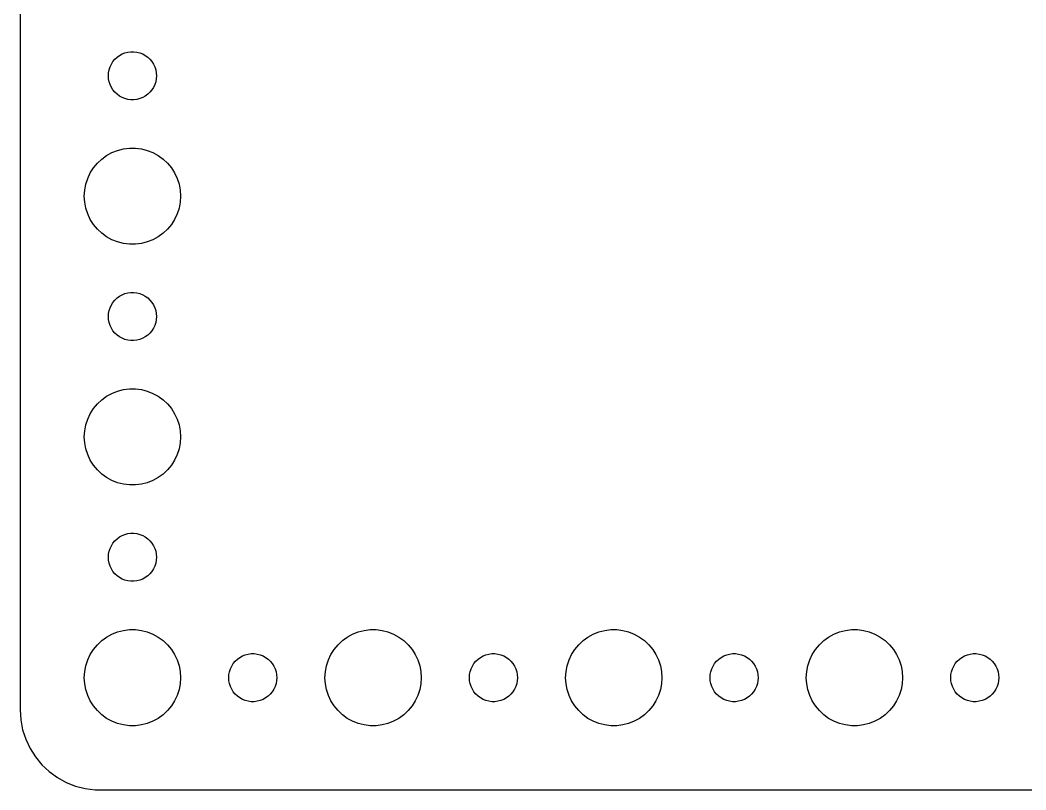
# Model space of a CAD drawing. Header units: metres. Extents: x -134 to 134, y 518 to 1078.
# Drawn here: x -134.5 to -71.8, y 860 to 908 of the extents above; entities that cross this region are included whole.
import ezdxf

# ---------------------------------------------------------------- set-up
doc = ezdxf.new("R2010")
doc.units = ezdxf.units.M

msp = doc.modelspace()

# ---------------------------------------------------------------- linework, layer by layer
for p, q in [((-134.5, 959), (-134.5, 865)), ((-128.304, 905.766), (-128.139, 905.857)), ((-128.139, 905.857), (-127.964, 905.927)), ((-127.964, 905.927), (-127.781, 905.973)), ((-127.781, 905.973), (-127.594, 905.997)), ((-127.594, 905.997), (-127.406, 905.997)), ((-127.406, 905.997), (-127.219, 905.973)), ((-127.219, 905.973), (-127.036, 905.927)), ((-127.036, 905.927), (-126.861, 905.857)), ((-126.861, 905.857), (-126.696, 905.766)), ((-128.895, 905.052), (-128.814, 905.223)), ((-128.814, 905.223), (-128.714, 905.382)), ((-128.714, 905.382), (-128.593, 905.527)), ((-128.593, 905.527), (-128.456, 905.656)), ((-128.456, 905.656), (-128.304, 905.766)), ((-126.696, 905.766), (-126.544, 905.656)), ((-126.544, 905.656), (-126.407, 905.527)), ((-126.407, 905.527), (-126.286, 905.382)), ((-126.286, 905.382), (-126.186, 905.223)), ((-126.186, 905.223), (-126.105, 905.052)), ((-129, 904.5), (-128.988, 904.688)), ((-128.988, 904.688), (-128.953, 904.873)), ((-128.953, 904.873), (-128.895, 905.052)), ((-126.105, 905.052), (-126.047, 904.873)), ((-126.047, 904.873), (-126.012, 904.688)), ((-126.012, 904.688), (-126, 904.5)), ((-128.988, 904.312), (-129, 904.5)), ((-128.953, 904.127), (-128.988, 904.312)), ((-128.895, 903.948), (-128.953, 904.127)), ((-128.814, 903.777), (-128.895, 903.948)), ((-126.105, 903.948), (-126.186, 903.777)), ((-126.047, 904.127), (-126.105, 903.948)), ((-126.012, 904.312), (-126.047, 904.127)), ((-126, 904.5), (-126.012, 904.312)), ((-128.714, 903.618), (-128.814, 903.777)), ((-128.593, 903.473), (-128.714, 903.618)), ((-128.456, 903.344), (-128.593, 903.473)), ((-128.304, 903.234), (-128.456, 903.344)), ((-126.544, 903.344), (-126.696, 903.234)), ((-126.407, 903.473), (-126.544, 903.344)), ((-126.286, 903.618), (-126.407, 903.473)), ((-126.186, 903.777), (-126.286, 903.618)), ((-128.139, 903.143), (-128.304, 903.234)), ((-127.964, 903.073), (-128.139, 903.143)), ((-127.781, 903.027), (-127.964, 903.073)), ((-127.594, 903.003), (-127.781, 903.027)), ((-127.406, 903.003), (-127.594, 903.003)), ((-127.219, 903.027), (-127.406, 903.003)), ((-127.036, 903.073), (-127.219, 903.027)), ((-126.861, 903.143), (-127.036, 903.073)), ((-126.696, 903.234), (-126.861, 903.143)), ((-129.412, 899.312), (-129.107, 899.533)), ((-129.107, 899.533), (-128.777, 899.714)), ((-128.777, 899.714), (-128.427, 899.853)), ((-128.427, 899.853), (-128.062, 899.947)), ((-128.062, 899.947), (-127.688, 899.994)), ((-127.688, 899.994), (-127.312, 899.994)), ((-127.312, 899.994), (-126.938, 899.947)), ((-126.938, 899.947), (-126.573, 899.853)), ((-126.573, 899.853), (-126.223, 899.714)), ((-126.223, 899.714), (-125.893, 899.533)), ((-125.893, 899.533), (-125.588, 899.312)), ((-129.927, 898.763), (-129.687, 899.054)), ((-129.687, 899.054), (-129.412, 899.312)), ((-125.588, 899.312), (-125.313, 899.054)), ((-125.313, 899.054), (-125.073, 898.763)), ((-130.289, 898.104), (-130.129, 898.445)), ((-130.129, 898.445), (-129.927, 898.763)), ((-125.073, 898.763), (-124.871, 898.445)), ((-124.871, 898.445), (-124.711, 898.104)), ((-130.476, 897.376), (-130.406, 897.746)), ((-130.406, 897.746), (-130.289, 898.104)), ((-124.711, 898.104), (-124.594, 897.746)), ((-124.594, 897.746), (-124.524, 897.376)), ((-130.5, 897), (-130.476, 897.376)), ((-124.524, 897.376), (-124.5, 897)), ((-130.476, 896.624), (-130.5, 897)), ((-130.406, 896.254), (-130.476, 896.624)), ((-124.524, 896.624), (-124.594, 896.254)), ((-124.5, 897), (-124.524, 896.624)), ((-130.289, 895.896), (-130.406, 896.254)), ((-130.129, 895.555), (-130.289, 895.896)), ((-124.711, 895.896), (-124.871, 895.555)), ((-124.594, 896.254), (-124.711, 895.896)), ((-129.927, 895.237), (-130.129, 895.555)), ((-129.687, 894.946), (-129.927, 895.237)), ((-125.073, 895.237), (-125.313, 894.946)), ((-124.871, 895.555), (-125.073, 895.237)), ((-129.412, 894.688), (-129.687, 894.946)), ((-129.107, 894.467), (-129.412, 894.688)), ((-125.588, 894.688), (-125.893, 894.467)), ((-125.313, 894.946), (-125.588, 894.688)), ((-128.777, 894.286), (-129.107, 894.467)), ((-128.427, 894.147), (-128.777, 894.286)), ((-128.062, 894.053), (-128.427, 894.147)), ((-127.688, 894.006), (-128.062, 894.053)), ((-127.312, 894.006), (-127.688, 894.006)), ((-126.938, 894.053), (-127.312, 894.006)), ((-126.573, 894.147), (-126.938, 894.053)), ((-126.223, 894.286), (-126.573, 894.147)), ((-125.893, 894.467), (-126.223, 894.286)), ((-128.456, 890.656), (-128.304, 890.766)), ((-128.304, 890.766), (-128.139, 890.857)), ((-128.139, 890.857), (-127.964, 890.927)), ((-127.964, 890.927), (-127.781, 890.973)), ((-127.781, 890.973), (-127.594, 890.997)), ((-127.594, 890.997), (-127.406, 890.997)), ((-127.406, 890.997), (-127.219, 890.973)), ((-127.219, 890.973), (-127.036, 890.927)), ((-127.036, 890.927), (-126.861, 890.857)), ((-126.861, 890.857), (-126.696, 890.766)), ((-126.696, 890.766), (-126.544, 890.656)), ((-128.895, 890.052), (-128.814, 890.223)), ((-128.814, 890.223), (-128.714, 890.382)), ((-128.714, 890.382), (-128.593, 890.527)), ((-128.593, 890.527), (-128.456, 890.656)), ((-126.544, 890.656), (-126.407, 890.527)), ((-126.407, 890.527), (-126.286, 890.382)), ((-126.286, 890.382), (-126.186, 890.223)), ((-126.186, 890.223), (-126.105, 890.052)), ((-129, 889.5), (-128.988, 889.688)), ((-128.988, 889.688), (-128.953, 889.873)), ((-128.953, 889.873), (-128.895, 890.052)), ((-126.105, 890.052), (-126.047, 889.873)), ((-126.047, 889.873), (-126.012, 889.688)), ((-126.012, 889.688), (-126, 889.5)), ((-128.988, 889.312), (-129, 889.5)), ((-128.953, 889.127), (-128.988, 889.312)), ((-128.895, 888.948), (-128.953, 889.127)), ((-128.814, 888.777), (-128.895, 888.948)), ((-126.105, 888.948), (-126.186, 888.777)), ((-126.047, 889.127), (-126.105, 888.948)), ((-126.012, 889.312), (-126.047, 889.127)), ((-126, 889.5), (-126.012, 889.312)), ((-128.714, 888.618), (-128.814, 888.777)), ((-128.593, 888.473), (-128.714, 888.618)), ((-128.456, 888.344), (-128.593, 888.473)), ((-128.304, 888.234), (-128.456, 888.344)), ((-126.544, 888.344), (-126.696, 888.234)), ((-126.407, 888.473), (-126.544, 888.344)), ((-126.286, 888.618), (-126.407, 888.473)), ((-126.186, 888.777), (-126.286, 888.618)), ((-128.139, 888.143), (-128.304, 888.234)), ((-127.964, 888.073), (-128.139, 888.143)), ((-127.781, 888.027), (-127.964, 888.073)), ((-127.594, 888.003), (-127.781, 888.027)), ((-127.406, 888.003), (-127.594, 888.003)), ((-127.219, 888.027), (-127.406, 888.003)), ((-127.036, 888.073), (-127.219, 888.027)), ((-126.861, 888.143), (-127.036, 888.073)), ((-126.696, 888.234), (-126.861, 888.143)), ((-129.412, 884.312), (-129.107, 884.533)), ((-129.107, 884.533), (-128.777, 884.714)), ((-128.777, 884.714), (-128.427, 884.853)), ((-128.427, 884.853), (-128.062, 884.947)), ((-128.062, 884.947), (-127.688, 884.994)), ((-127.688, 884.994), (-127.312, 884.994)), ((-127.312, 884.994), (-126.938, 884.947)), ((-126.938, 884.947), (-126.573, 884.853)), ((-126.573, 884.853), (-126.223, 884.714)), ((-126.223, 884.714), (-125.893, 884.533)), ((-125.893, 884.533), (-125.588, 884.312)), ((-129.927, 883.763), (-129.687, 884.054)), ((-129.687, 884.054), (-129.412, 884.312)), ((-125.588, 884.312), (-125.313, 884.054)), ((-125.313, 884.054), (-125.073, 883.763)), ((-130.289, 883.104), (-130.129, 883.445)), ((-130.129, 883.445), (-129.927, 883.763)), ((-125.073, 883.763), (-124.871, 883.445)), ((-124.871, 883.445), (-124.711, 883.104)), ((-130.476, 882.376), (-130.406, 882.746)), ((-130.406, 882.746), (-130.289, 883.104)), ((-124.711, 883.104), (-124.594, 882.746)), ((-124.594, 882.746), (-124.524, 882.376)), ((-130.5, 882), (-130.476, 882.376)), ((-130.476, 881.624), (-130.5, 882)), ((-124.524, 882.376), (-124.5, 882)), ((-124.5, 882), (-124.524, 881.624)), ((-130.406, 881.254), (-130.476, 881.624)), ((-124.524, 881.624), (-124.594, 881.254)), ((-130.289, 880.896), (-130.406, 881.254)), ((-130.129, 880.555), (-130.289, 880.896)), ((-124.711, 880.896), (-124.871, 880.555)), ((-124.594, 881.254), (-124.711, 880.896)), ((-129.927, 880.237), (-130.129, 880.555)), ((-129.687, 879.946), (-129.927, 880.237)), ((-125.073, 880.237), (-125.313, 879.946)), ((-124.871, 880.555), (-125.073, 880.237)), ((-129.412, 879.688), (-129.687, 879.946)), ((-129.107, 879.467), (-129.412, 879.688)), ((-125.588, 879.688), (-125.893, 879.467)), ((-125.313, 879.946), (-125.588, 879.688)), ((-128.777, 879.286), (-129.107, 879.467)), ((-128.427, 879.147), (-128.777, 879.286)), ((-128.062, 879.053), (-128.427, 879.147)), ((-127.688, 879.006), (-128.062, 879.053)), ((-127.312, 879.006), (-127.688, 879.006)), ((-126.938, 879.053), (-127.312, 879.006)), ((-126.573, 879.147), (-126.938, 879.053)), ((-126.223, 879.286), (-126.573, 879.147)), ((-125.893, 879.467), (-126.223, 879.286)), ((-128.456, 875.656), (-128.304, 875.766)), ((-128.304, 875.766), (-128.139, 875.857)), ((-128.139, 875.857), (-127.964, 875.927)), ((-127.964, 875.927), (-127.781, 875.973)), ((-127.781, 875.973), (-127.594, 875.997)), ((-127.594, 875.997), (-127.406, 875.997)), ((-127.406, 875.997), (-127.219, 875.973)), ((-127.219, 875.973), (-127.036, 875.927)), ((-127.036, 875.927), (-126.861, 875.857)), ((-126.861, 875.857), (-126.696, 875.766)), ((-126.696, 875.766), (-126.544, 875.656)), ((-128.895, 875.052), (-128.814, 875.223)), ((-128.814, 875.223), (-128.714, 875.382)), ((-128.714, 875.382), (-128.593, 875.527)), ((-128.593, 875.527), (-128.456, 875.656)), ((-126.544, 875.656), (-126.407, 875.527)), ((-126.407, 875.527), (-126.286, 875.382)), ((-126.286, 875.382), (-126.186, 875.223)), ((-126.186, 875.223), (-126.105, 875.052)), ((-129, 874.5), (-128.988, 874.688)), ((-128.988, 874.312), (-129, 874.5)), ((-128.988, 874.688), (-128.953, 874.873)), ((-128.953, 874.873), (-128.895, 875.052)), ((-126.105, 875.052), (-126.047, 874.873)), ((-126.047, 874.873), (-126.012, 874.688)), ((-126.012, 874.688), (-126, 874.5)), ((-126, 874.5), (-126.012, 874.312)), ((-128.953, 874.127), (-128.988, 874.312)), ((-128.895, 873.948), (-128.953, 874.127)), ((-128.814, 873.777), (-128.895, 873.948)), ((-126.105, 873.948), (-126.186, 873.777)), ((-126.047, 874.127), (-126.105, 873.948)), ((-126.012, 874.312), (-126.047, 874.127)), ((-128.714, 873.618), (-128.814, 873.777)), ((-128.593, 873.473), (-128.714, 873.618)), ((-128.456, 873.344), (-128.593, 873.473)), ((-128.304, 873.234), (-128.456, 873.344)), ((-128.139, 873.143), (-128.304, 873.234)), ((-126.696, 873.234), (-126.861, 873.143)), ((-126.544, 873.344), (-126.696, 873.234)), ((-126.407, 873.473), (-126.544, 873.344)), ((-126.286, 873.618), (-126.407, 873.473)), ((-126.186, 873.777), (-126.286, 873.618)), ((-127.964, 873.073), (-128.139, 873.143)), ((-127.781, 873.027), (-127.964, 873.073)), ((-127.594, 873.003), (-127.781, 873.027)), ((-127.406, 873.003), (-127.594, 873.003)), ((-127.219, 873.027), (-127.406, 873.003)), ((-127.036, 873.073), (-127.219, 873.027)), ((-126.861, 873.143), (-127.036, 873.073)), ((-129.412, 869.312), (-129.107, 869.533)), ((-129.107, 869.533), (-128.777, 869.714)), ((-128.777, 869.714), (-128.427, 869.853)), ((-128.427, 869.853), (-128.062, 869.947)), ((-128.062, 869.947), (-127.688, 869.994)), ((-127.688, 869.994), (-127.312, 869.994)), ((-127.312, 869.994), (-126.938, 869.947)), ((-126.938, 869.947), (-126.573, 869.853)), ((-126.573, 869.853), (-126.223, 869.714)), ((-126.223, 869.714), (-125.893, 869.533)), ((-125.893, 869.533), (-125.588, 869.312)), ((-114.412, 869.312), (-114.107, 869.533)), ((-114.107, 869.533), (-113.777, 869.714)), ((-113.777, 869.714), (-113.427, 869.853)), ((-113.427, 869.853), (-113.062, 869.947)), ((-113.062, 869.947), (-112.688, 869.994)), ((-112.688, 869.994), (-112.312, 869.994)), ((-112.312, 869.994), (-111.938, 869.947)), ((-111.938, 869.947), (-111.573, 869.853)), ((-111.573, 869.853), (-111.223, 869.714)), ((-111.223, 869.714), (-110.893, 869.533)), ((-110.893, 869.533), (-110.588, 869.312)), ((-99.4123, 869.312), (-99.1075, 869.533)), ((-99.1075, 869.533), (-98.7773, 869.714)), ((-98.7773, 869.714), (-98.427, 869.853)), ((-98.427, 869.853), (-98.0621, 869.947)), ((-98.0621, 869.947), (-97.6884, 869.994)), ((-97.6884, 869.994), (-97.3116, 869.994)), ((-97.3116, 869.994), (-96.9379, 869.947)), ((-96.9379, 869.947), (-96.573, 869.853)), ((-96.573, 869.853), (-96.2227, 869.714)), ((-96.2227, 869.714), (-95.8925, 869.533)), ((-95.8925, 869.533), (-95.5877, 869.312)), ((-84.4123, 869.312), (-84.1075, 869.533)), ((-84.1075, 869.533), (-83.7773, 869.714)), ((-83.7773, 869.714), (-83.427, 869.853)), ((-83.427, 869.853), (-83.0621, 869.947)), ((-83.0621, 869.947), (-82.6884, 869.994)), ((-82.6884, 869.994), (-82.3116, 869.994)), ((-82.3116, 869.994), (-81.9379, 869.947)), ((-81.9379, 869.947), (-81.573, 869.853)), ((-81.573, 869.853), (-81.2227, 869.714)), ((-81.2227, 869.714), (-80.8925, 869.533)), ((-80.8925, 869.533), (-80.5877, 869.312)), ((-129.927, 868.763), (-129.687, 869.054)), ((-129.687, 869.054), (-129.412, 869.312)), ((-125.588, 869.312), (-125.313, 869.054)), ((-125.313, 869.054), (-125.073, 868.763)), ((-114.927, 868.763), (-114.687, 869.054)), ((-114.687, 869.054), (-114.412, 869.312)), ((-110.588, 869.312), (-110.313, 869.054)), ((-110.313, 869.054), (-110.073, 868.763)), ((-99.927, 868.763), (-99.6869, 869.054)), ((-99.6869, 869.054), (-99.4123, 869.312)), ((-95.5877, 869.312), (-95.3131, 869.054)), ((-95.3131, 869.054), (-95.073, 868.763)), ((-84.927, 868.763), (-84.6869, 869.054)), ((-84.6869, 869.054), (-84.4123, 869.312)), ((-80.5877, 869.312), (-80.3131, 869.054)), ((-80.3131, 869.054), (-80.073, 868.763)), ((-130.289, 868.104), (-130.129, 868.445)), ((-130.129, 868.445), (-129.927, 868.763)), ((-125.073, 868.763), (-124.871, 868.445)), ((-124.871, 868.445), (-124.711, 868.104)), ((-120.956, 868.156), (-120.804, 868.266)), ((-120.804, 868.266), (-120.639, 868.357)), ((-120.639, 868.357), (-120.464, 868.427)), ((-120.464, 868.427), (-120.281, 868.473)), ((-120.281, 868.473), (-120.094, 868.497)), ((-120.094, 868.497), (-119.906, 868.497)), ((-119.906, 868.497), (-119.719, 868.473)), ((-119.719, 868.473), (-119.536, 868.427)), ((-119.536, 868.427), (-119.361, 868.357)), ((-119.361, 868.357), (-119.196, 868.266)), ((-119.196, 868.266), (-119.044, 868.156)), ((-115.289, 868.104), (-115.129, 868.445)), ((-115.129, 868.445), (-114.927, 868.763)), ((-110.073, 868.763), (-109.871, 868.445)), ((-109.871, 868.445), (-109.711, 868.104)), ((-105.956, 868.156), (-105.804, 868.266)), ((-105.804, 868.266), (-105.639, 868.357)), ((-105.639, 868.357), (-105.464, 868.427)), ((-105.464, 868.427), (-105.281, 868.473)), ((-105.281, 868.473), (-105.094, 868.497)), ((-105.094, 868.497), (-104.906, 868.497)), ((-104.906, 868.497), (-104.719, 868.473)), ((-104.719, 868.473), (-104.536, 868.427)), ((-104.536, 868.427), (-104.361, 868.357)), ((-104.361, 868.357), (-104.196, 868.266)), ((-104.196, 868.266), (-104.044, 868.156)), ((-100.289, 868.104), (-100.129, 868.445)), ((-100.129, 868.445), (-99.927, 868.763)), ((-95.073, 868.763), (-94.8711, 868.445)), ((-94.8711, 868.445), (-94.7107, 868.104)), ((-90.9561, 868.156), (-90.8037, 868.266)), ((-90.8037, 868.266), (-90.6387, 868.357)), ((-90.6387, 868.357), (-90.4635, 868.427)), ((-90.4635, 868.427), (-90.2811, 868.473)), ((-90.2811, 868.473), (-90.0942, 868.497)), ((-90.0942, 868.497), (-89.9058, 868.497)), ((-89.9058, 868.497), (-89.7189, 868.473)), ((-89.7189, 868.473), (-89.5365, 868.427)), ((-89.5365, 868.427), (-89.3613, 868.357)), ((-89.3613, 868.357), (-89.1963, 868.266)), ((-89.1963, 868.266), (-89.0439, 868.156)), ((-85.2893, 868.104), (-85.1289, 868.445)), ((-85.1289, 868.445), (-84.927, 868.763)), ((-80.073, 868.763), (-79.8711, 868.445)), ((-79.8711, 868.445), (-79.7107, 868.104)), ((-75.9561, 868.156), (-75.8037, 868.266)), ((-75.8037, 868.266), (-75.6387, 868.357)), ((-75.6387, 868.357), (-75.4635, 868.427)), ((-75.4635, 868.427), (-75.2811, 868.473)), ((-75.2811, 868.473), (-75.0942, 868.497)), ((-75.0942, 868.497), (-74.9058, 868.497)), ((-74.9058, 868.497), (-74.7189, 868.473)), ((-74.7189, 868.473), (-74.5365, 868.427)), ((-74.5365, 868.427), (-74.3613, 868.357)), ((-74.3613, 868.357), (-74.1963, 868.266)), ((-74.1963, 868.266), (-74.0439, 868.156)), ((-130.476, 867.376), (-130.406, 867.746)), ((-130.406, 867.746), (-130.289, 868.104)), ((-124.711, 868.104), (-124.594, 867.746)), ((-124.594, 867.746), (-124.524, 867.376)), ((-121.395, 867.552), (-121.314, 867.723)), ((-121.314, 867.723), (-121.214, 867.882)), ((-121.214, 867.882), (-121.093, 868.027)), ((-121.093, 868.027), (-120.956, 868.156)), ((-119.044, 868.156), (-118.907, 868.027)), ((-118.907, 868.027), (-118.786, 867.882)), ((-118.786, 867.882), (-118.686, 867.723)), ((-118.686, 867.723), (-118.605, 867.552)), ((-115.476, 867.376), (-115.406, 867.746)), ((-115.406, 867.746), (-115.289, 868.104)), ((-109.711, 868.104), (-109.594, 867.746)), ((-109.594, 867.746), (-109.524, 867.376)), ((-106.395, 867.552), (-106.314, 867.723)), ((-106.314, 867.723), (-106.214, 867.882)), ((-106.214, 867.882), (-106.093, 868.027)), ((-106.093, 868.027), (-105.956, 868.156)), ((-104.044, 868.156), (-103.907, 868.027)), ((-103.907, 868.027), (-103.786, 867.882)), ((-103.786, 867.882), (-103.686, 867.723)), ((-103.686, 867.723), (-103.605, 867.552)), ((-100.476, 867.376), (-100.406, 867.746)), ((-100.406, 867.746), (-100.289, 868.104)), ((-94.7107, 868.104), (-94.5943, 867.746)), ((-94.5943, 867.746), (-94.5237, 867.376)), ((-91.3947, 867.552), (-91.3145, 867.723)), ((-91.3145, 867.723), (-91.2135, 867.882)), ((-91.2135, 867.882), (-91.0934, 868.027)), ((-91.0934, 868.027), (-90.9561, 868.156)), ((-89.0439, 868.156), (-88.9065, 868.027)), ((-88.9065, 868.027), (-88.7865, 867.882)), ((-88.7865, 867.882), (-88.6855, 867.723)), ((-88.6855, 867.723), (-88.6053, 867.552)), ((-85.4763, 867.376), (-85.4057, 867.746)), ((-85.4057, 867.746), (-85.2893, 868.104)), ((-79.7107, 868.104), (-79.5943, 867.746)), ((-79.5943, 867.746), (-79.5237, 867.376)), ((-76.3947, 867.552), (-76.3145, 867.723)), ((-76.3145, 867.723), (-76.2135, 867.882)), ((-76.2135, 867.882), (-76.0934, 868.027)), ((-76.0934, 868.027), (-75.9561, 868.156)), ((-74.0439, 868.156), (-73.9065, 868.027)), ((-73.9065, 868.027), (-73.7865, 867.882)), ((-73.7865, 867.882), (-73.6855, 867.723)), ((-73.6855, 867.723), (-73.6053, 867.552)), ((-130.5, 867), (-130.476, 867.376)), ((-130.476, 866.624), (-130.5, 867)), ((-124.524, 867.376), (-124.5, 867)), ((-124.5, 867), (-124.524, 866.624)), ((-121.5, 867), (-121.488, 867.188)), ((-121.488, 866.812), (-121.5, 867)), ((-121.488, 867.188), (-121.453, 867.373)), ((-121.453, 867.373), (-121.395, 867.552)), ((-118.605, 867.552), (-118.547, 867.373)), ((-118.547, 867.373), (-118.512, 867.188)), ((-118.512, 867.188), (-118.5, 867)), ((-118.5, 867), (-118.512, 866.812)), ((-115.5, 867), (-115.476, 867.376)), ((-115.476, 866.624), (-115.5, 867)), ((-109.524, 867.376), (-109.5, 867)), ((-109.5, 867), (-109.524, 866.624)), ((-106.5, 867), (-106.488, 867.188)), ((-106.488, 866.812), (-106.5, 867)), ((-106.488, 867.188), (-106.453, 867.373)), ((-106.453, 867.373), (-106.395, 867.552)), ((-103.605, 867.552), (-103.547, 867.373)), ((-103.547, 867.373), (-103.512, 867.188)), ((-103.512, 867.188), (-103.5, 867)), ((-103.5, 867), (-103.512, 866.812)), ((-100.5, 867), (-100.476, 867.376)), ((-100.476, 866.624), (-100.5, 867)), ((-94.5237, 867.376), (-94.5, 867)), ((-94.5, 867), (-94.5237, 866.624)), ((-91.5, 867), (-91.4882, 867.188)), ((-91.4882, 866.812), (-91.5, 867)), ((-91.4882, 867.188), (-91.4529, 867.373)), ((-91.4529, 867.373), (-91.3947, 867.552)), ((-88.6053, 867.552), (-88.5471, 867.373)), ((-88.5471, 867.373), (-88.5118, 867.188)), ((-88.5118, 867.188), (-88.5, 867)), ((-88.5, 867), (-88.5118, 866.812)), ((-85.5, 867), (-85.4763, 867.376)), ((-85.4763, 866.624), (-85.5, 867)), ((-79.5237, 867.376), (-79.5, 867)), ((-79.5, 867), (-79.5237, 866.624)), ((-76.5, 867), (-76.4882, 867.188)), ((-76.4882, 866.812), (-76.5, 867)), ((-76.4882, 867.188), (-76.4529, 867.373)), ((-76.4529, 867.373), (-76.3947, 867.552)), ((-73.6053, 867.552), (-73.5471, 867.373)), ((-73.5471, 867.373), (-73.5118, 867.188)), ((-73.5118, 867.188), (-73.5, 867)), ((-73.5, 867), (-73.5118, 866.812)), ((-130.406, 866.254), (-130.476, 866.624)), ((-124.524, 866.624), (-124.594, 866.254)), ((-121.453, 866.627), (-121.488, 866.812)), ((-121.395, 866.448), (-121.453, 866.627)), ((-121.314, 866.277), (-121.395, 866.448)), ((-118.605, 866.448), (-118.686, 866.277)), ((-118.547, 866.627), (-118.605, 866.448)), ((-118.512, 866.812), (-118.547, 866.627)), ((-115.406, 866.254), (-115.476, 866.624)), ((-109.524, 866.624), (-109.594, 866.254)), ((-106.453, 866.627), (-106.488, 866.812)), ((-106.395, 866.448), (-106.453, 866.627)), ((-106.314, 866.277), (-106.395, 866.448)), ((-103.605, 866.448), (-103.686, 866.277)), ((-103.547, 866.627), (-103.605, 866.448)), ((-103.512, 866.812), (-103.547, 866.627)), ((-100.406, 866.254), (-100.476, 866.624)), ((-94.5237, 866.624), (-94.5943, 866.254)), ((-91.4529, 866.627), (-91.4882, 866.812)), ((-91.3947, 866.448), (-91.4529, 866.627)), ((-91.3145, 866.277), (-91.3947, 866.448)), ((-88.6053, 866.448), (-88.6855, 866.277)), ((-88.5471, 866.627), (-88.6053, 866.448)), ((-88.5118, 866.812), (-88.5471, 866.627)), ((-85.4057, 866.254), (-85.4763, 866.624)), ((-79.5237, 866.624), (-79.5943, 866.254)), ((-76.4529, 866.627), (-76.4882, 866.812)), ((-76.3947, 866.448), (-76.4529, 866.627)), ((-76.3145, 866.277), (-76.3947, 866.448)), ((-73.6053, 866.448), (-73.6855, 866.277)), ((-73.5471, 866.627), (-73.6053, 866.448)), ((-73.5118, 866.812), (-73.5471, 866.627)), ((-130.289, 865.896), (-130.406, 866.254)), ((-130.129, 865.555), (-130.289, 865.896)), ((-124.711, 865.896), (-124.871, 865.555)), ((-124.594, 866.254), (-124.711, 865.896)), ((-121.214, 866.118), (-121.314, 866.277)), ((-121.093, 865.973), (-121.214, 866.118)), ((-120.956, 865.844), (-121.093, 865.973)), ((-120.804, 865.734), (-120.956, 865.844)), ((-120.639, 865.643), (-120.804, 865.734)), ((-119.196, 865.734), (-119.361, 865.643)), ((-119.044, 865.844), (-119.196, 865.734)), ((-118.907, 865.973), (-119.044, 865.844)), ((-118.786, 866.118), (-118.907, 865.973)), ((-118.686, 866.277), (-118.786, 866.118)), ((-115.289, 865.896), (-115.406, 866.254)), ((-115.129, 865.555), (-115.289, 865.896)), ((-109.711, 865.896), (-109.871, 865.555)), ((-109.594, 866.254), (-109.711, 865.896)), ((-106.214, 866.118), (-106.314, 866.277)), ((-106.093, 865.973), (-106.214, 866.118)), ((-105.956, 865.844), (-106.093, 865.973)), ((-105.804, 865.734), (-105.956, 865.844)), ((-105.639, 865.643), (-105.804, 865.734)), ((-104.196, 865.734), (-104.361, 865.643)), ((-104.044, 865.844), (-104.196, 865.734)), ((-103.907, 865.973), (-104.044, 865.844)), ((-103.786, 866.118), (-103.907, 865.973)), ((-103.686, 866.277), (-103.786, 866.118)), ((-100.289, 865.896), (-100.406, 866.254)), ((-100.129, 865.555), (-100.289, 865.896)), ((-94.7107, 865.896), (-94.8711, 865.555)), ((-94.5943, 866.254), (-94.7107, 865.896)), ((-91.2135, 866.118), (-91.3145, 866.277)), ((-91.0934, 865.973), (-91.2135, 866.118)), ((-90.9561, 865.844), (-91.0934, 865.973)), ((-90.8037, 865.734), (-90.9561, 865.844)), ((-90.6387, 865.643), (-90.8037, 865.734)), ((-89.1963, 865.734), (-89.3613, 865.643)), ((-89.0439, 865.844), (-89.1963, 865.734)), ((-88.9065, 865.973), (-89.0439, 865.844)), ((-88.7865, 866.118), (-88.9065, 865.973)), ((-88.6855, 866.277), (-88.7865, 866.118)), ((-85.2893, 865.896), (-85.4057, 866.254)), ((-85.1289, 865.555), (-85.2893, 865.896)), ((-79.7107, 865.896), (-79.8711, 865.555)), ((-79.5943, 866.254), (-79.7107, 865.896)), ((-76.2135, 866.118), (-76.3145, 866.277)), ((-76.0934, 865.973), (-76.2135, 866.118)), ((-75.9561, 865.844), (-76.0934, 865.973)), ((-75.8037, 865.734), (-75.9561, 865.844)), ((-75.6387, 865.643), (-75.8037, 865.734)), ((-74.1963, 865.734), (-74.3613, 865.643)), ((-74.0439, 865.844), (-74.1963, 865.734)), ((-73.9065, 865.973), (-74.0439, 865.844)), ((-73.7865, 866.118), (-73.9065, 865.973)), ((-73.6855, 866.277), (-73.7865, 866.118)), ((-129.927, 865.237), (-130.129, 865.555)), ((-129.687, 864.946), (-129.927, 865.237)), ((-125.073, 865.237), (-125.313, 864.946)), ((-124.871, 865.555), (-125.073, 865.237)), ((-120.464, 865.573), (-120.639, 865.643)), ((-120.281, 865.527), (-120.464, 865.573)), ((-120.094, 865.503), (-120.281, 865.527)), ((-119.906, 865.503), (-120.094, 865.503)), ((-119.719, 865.527), (-119.906, 865.503)), ((-119.536, 865.573), (-119.719, 865.527)), ((-119.361, 865.643), (-119.536, 865.573)), ((-114.927, 865.237), (-115.129, 865.555)), ((-114.687, 864.946), (-114.927, 865.237)), ((-110.073, 865.237), (-110.313, 864.946)), ((-109.871, 865.555), (-110.073, 865.237)), ((-105.464, 865.573), (-105.639, 865.643)), ((-105.281, 865.527), (-105.464, 865.573)), ((-105.094, 865.503), (-105.281, 865.527)), ((-104.906, 865.503), (-105.094, 865.503)), ((-104.719, 865.527), (-104.906, 865.503)), ((-104.536, 865.573), (-104.719, 865.527)), ((-104.361, 865.643), (-104.536, 865.573)), ((-99.927, 865.237), (-100.129, 865.555)), ((-99.6869, 864.946), (-99.927, 865.237)), ((-95.073, 865.237), (-95.3131, 864.946)), ((-94.8711, 865.555), (-95.073, 865.237)), ((-90.4635, 865.573), (-90.6387, 865.643)), ((-90.2811, 865.527), (-90.4635, 865.573)), ((-90.0942, 865.503), (-90.2811, 865.527)), ((-89.9058, 865.503), (-90.0942, 865.503)), ((-89.7189, 865.527), (-89.9058, 865.503)), ((-89.5365, 865.573), (-89.7189, 865.527)), ((-89.3613, 865.643), (-89.5365, 865.573)), ((-84.927, 865.237), (-85.1289, 865.555)), ((-84.6869, 864.946), (-84.927, 865.237)), ((-80.073, 865.237), (-80.3131, 864.946)), ((-79.8711, 865.555), (-80.073, 865.237)), ((-75.4635, 865.573), (-75.6387, 865.643)), ((-75.2811, 865.527), (-75.4635, 865.573)), ((-75.0942, 865.503), (-75.2811, 865.527)), ((-74.9058, 865.503), (-75.0942, 865.503)), ((-74.7189, 865.527), (-74.9058, 865.503)), ((-74.5365, 865.573), (-74.7189, 865.527)), ((-74.3613, 865.643), (-74.5365, 865.573)), ((-134.5, 865), (-134.461, 864.373)), ((-129.412, 864.688), (-129.687, 864.946)), ((-129.107, 864.467), (-129.412, 864.688)), ((-128.777, 864.286), (-129.107, 864.467)), ((-125.893, 864.467), (-126.223, 864.286)), ((-125.588, 864.688), (-125.893, 864.467)), ((-125.313, 864.946), (-125.588, 864.688)), ((-114.412, 864.688), (-114.687, 864.946)), ((-114.107, 864.467), (-114.412, 864.688)), ((-113.777, 864.286), (-114.107, 864.467)), ((-110.893, 864.467), (-111.223, 864.286)), ((-110.588, 864.688), (-110.893, 864.467)), ((-110.313, 864.946), (-110.588, 864.688)), ((-99.4123, 864.688), (-99.6869, 864.946)), ((-99.1075, 864.467), (-99.4123, 864.688)), ((-98.7773, 864.286), (-99.1075, 864.467)), ((-95.8925, 864.467), (-96.2227, 864.286)), ((-95.5877, 864.688), (-95.8925, 864.467)), ((-95.3131, 864.946), (-95.5877, 864.688)), ((-84.4123, 864.688), (-84.6869, 864.946)), ((-84.1075, 864.467), (-84.4123, 864.688)), ((-83.7773, 864.286), (-84.1075, 864.467)), ((-80.8925, 864.467), (-81.2227, 864.286)), ((-80.5877, 864.688), (-80.8925, 864.467)), ((-80.3131, 864.946), (-80.5877, 864.688)), ((-134.461, 864.373), (-134.343, 863.757)), ((-128.427, 864.147), (-128.777, 864.286)), ((-128.062, 864.053), (-128.427, 864.147)), ((-127.688, 864.006), (-128.062, 864.053)), ((-127.312, 864.006), (-127.688, 864.006)), ((-126.938, 864.053), (-127.312, 864.006)), ((-126.573, 864.147), (-126.938, 864.053)), ((-126.223, 864.286), (-126.573, 864.147)), ((-113.427, 864.147), (-113.777, 864.286)), ((-113.062, 864.053), (-113.427, 864.147)), ((-112.688, 864.006), (-113.062, 864.053)), ((-112.312, 864.006), (-112.688, 864.006)), ((-111.938, 864.053), (-112.312, 864.006)), ((-111.573, 864.147), (-111.938, 864.053)), ((-111.223, 864.286), (-111.573, 864.147)), ((-98.427, 864.147), (-98.7773, 864.286)), ((-98.0621, 864.053), (-98.427, 864.147)), ((-97.6884, 864.006), (-98.0621, 864.053)), ((-97.3116, 864.006), (-97.6884, 864.006)), ((-96.9379, 864.053), (-97.3116, 864.006)), ((-96.573, 864.147), (-96.9379, 864.053)), ((-96.2227, 864.286), (-96.573, 864.147)), ((-83.427, 864.147), (-83.7773, 864.286)), ((-83.0621, 864.053), (-83.427, 864.147)), ((-82.6884, 864.006), (-83.0621, 864.053)), ((-82.3116, 864.006), (-82.6884, 864.006)), ((-81.9379, 864.053), (-82.3116, 864.006)), ((-81.573, 864.147), (-81.9379, 864.053)), ((-81.2227, 864.286), (-81.573, 864.147)), ((-134.343, 863.757), (-134.149, 863.159)), ((-134.149, 863.159), (-133.882, 862.591)), ((-133.882, 862.591), (-133.545, 862.061)), ((-133.545, 862.061), (-133.145, 861.577)), ((-133.145, 861.577), (-132.687, 861.147)), ((-132.687, 861.147), (-132.179, 860.778)), ((-132.179, 860.778), (-131.629, 860.476)), ((-131.629, 860.476), (-131.045, 860.245)), ((-131.045, 860.245), (-130.437, 860.089)), ((-130.437, 860.089), (-129.814, 860.01)), ((-129.814, 860.01), (129.814, 860.01))]:
    msp.add_line(p, q)

doc.saveas('drawing.dxf')
